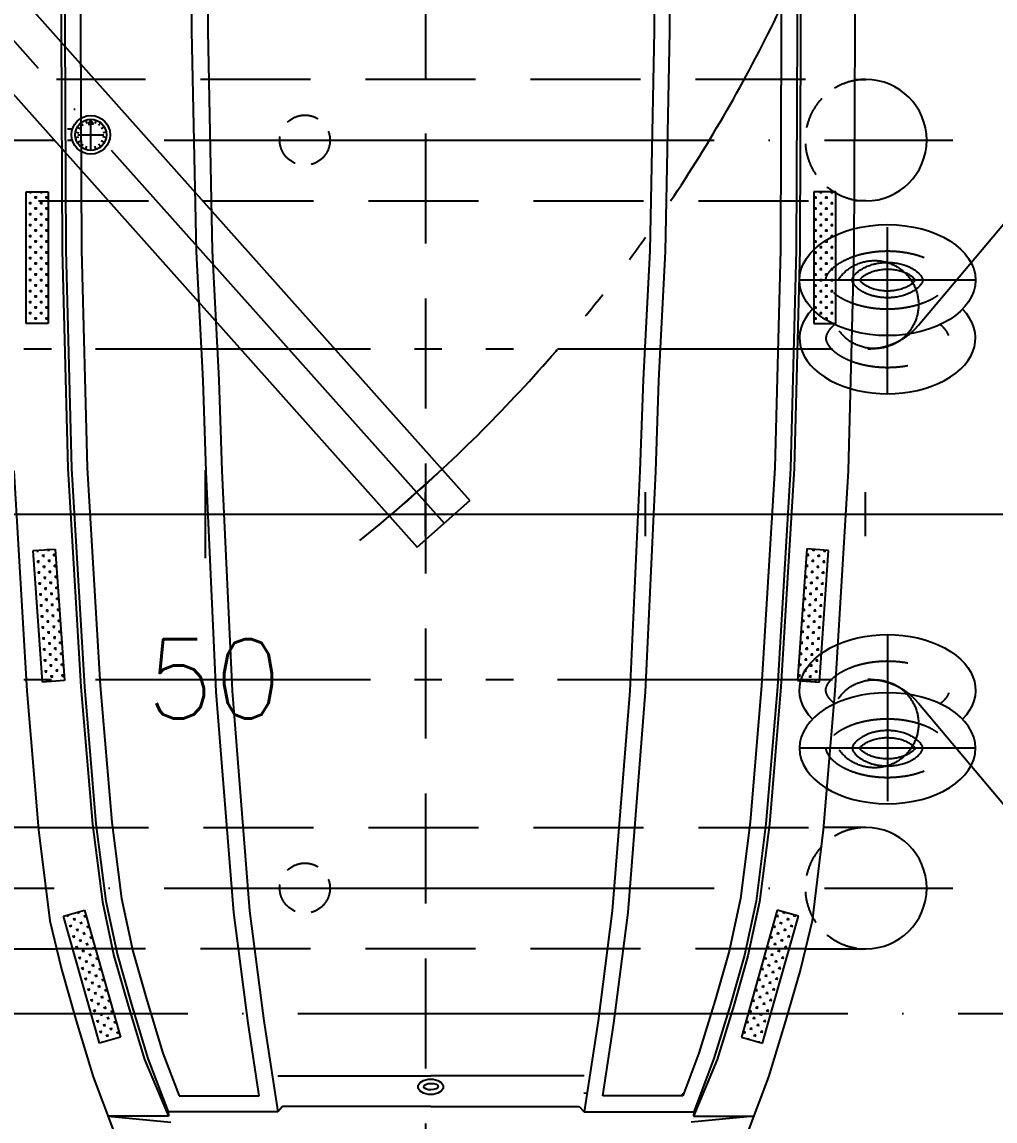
# Model space of a CAD drawing. Extents: x 1551 to 113148, y -1700 to 77018.
# Drawn here: x 37918 to 40129, y 42761 to 45259 of the extents above; entities that cross this region are included whole.
import ezdxf

# ---------------------------------------------------------------- set-up
doc = ezdxf.new("R2010")
doc.units = 0
doc.header["$LTSCALE"] = 500
doc.header["$MEASUREMENT"] = 0
for name, pattern in [('CENTER', [3, 2.5, -0.25, 0, -0.25]), ('DASHED', [0.75, 0.5, -0.25]), ('PHANTOM', [2.1, 1.25, -0.2, 0.125, -0.2, 0.125, -0.2])]:
    doc.linetypes.add(name, pattern=pattern)
doc.layers.get('0').update_dxf_attribs({"linetype": 'CONTINUOUS'})
for name, color, linetype in [('S0CE1', 7, 'CENTER'), ('S0CO1', 7, 'CONTINUOUS'), ('S0DA1', 7, 'DASHED'), ('S0PH1', 7, 'PHANTOM'), ('S0TX2', 7, 'CONTINUOUS')]:
    doc.layers.add(name, color=color, linetype=linetype)
doc.styles.add('18', font='romans', dxfattribs={"height": 180})

# ---------------------------------------------------------------- blocks, each defined once
blk = doc.blocks.new('A$C64097268')
for p, q in [((30000, -100), (30000, 100)), ((30500, -50), (30500, 50)), ((31000, -50), (31000, 50)), ((31500, -50), (31500, 50)), ((-2758.9, 0), (35128.7, 0))]:
    blk.add_line(p, q)
at = {"layer": 'S0TX2', "style": '18'}
blk.add_text('50', height=180, dxfattribs=at).set_placement((29865.6, -464.2))
blk = doc.blocks.new('SK')
at = {"linetype": 'CENTER'}
for p, q in [((0, -200), (0, 200)), ((-258.3, 0), (120.5, 0))]:
    blk.add_line(p, q, dxfattribs=at)
blk.add_ellipse((-132.1, 0), major_axis=(0, 200), ratio=0.630958, start_param=5.732371, end_param=9.975592)
blk.add_ellipse((0, 0), major_axis=(0, 200), ratio=0.630958)
at = {"linetype": 'DASHED'}
for points, knots in [([(-101, 119.8), (-103.2, 122.6), (-105.4, 125), (-110, 129.5), (-112.3, 131.5), (-116.7, 134.7), (-118.8, 135.9), (-122.2, 137.7), (-123.6, 138.3), (-126.3, 139.2), (-127.5, 139.5), (-129.7, 139.9), (-130.8, 140), (-131.9, 140), (-132, 140), (-132.1, 140), (-133, 140), (-133.9, 139.9), (-135.9, 139.7), (-136.9, 139.5), (-139.1, 138.8), (-140.2, 138.4), (-142.7, 137.3), (-144.1, 136.7), (-147, 135), (-148.5, 133.9), (-151.8, 131.5), (-153.4, 130.1), (-156.9, 126.9), (-158.7, 125), (-163.1, 120), (-165.8, 116.6), (-171.1, 108.8), (-173.6, 104.5), (-178.6, 95.1), (-180.9, 89.9), (-185.3, 79), (-187.3, 73.2), (-190.8, 61.1), (-192.3, 54.8), (-194.9, 41.7), (-196, 35), (-197.5, 21.3), (-198, 14.4), (-198.4, 0.5), (-198.3, -6.5), (-197.6, -20.4), (-196.9, -27.3), (-195.1, -40.8), (-193.9, -47.5), (-191, -60.3), (-189.3, -66.5), (-185.5, -78.3), (-183.4, -83.9), (-178.9, -94.4), (-176.5, -99.3), (-171.4, -108.3), (-168.8, -112.3), (-163.5, -119.6), (-160.8, -122.7), (-155.6, -128.2), (-153.1, -130.4), (-148.8, -133.8), (-146.9, -135), (-143.4, -137), (-141.8, -137.8), (-138.9, -138.9), (-137.6, -139.3), (-135.1, -139.8), (-134, -139.9), (-131.7, -140), (-130.6, -140), (-128.3, -139.7), (-127.1, -139.4), (-124.4, -138.6), (-122.9, -138), (-119.7, -136.4), (-117.9, -135.4), (-114.1, -132.9), (-112.1, -131.3), (-108, -127.6), (-105.8, -125.4), (-102.8, -122), (-101.9, -120.9), (-101, -119.8)], [5.61912, 5.61912, 5.61912, 5.61912, 5.726769, 5.726769, 5.848503, 5.848503, 5.970238, 5.970238, 6.071752, 6.071752, 6.173266, 6.173266, 6.27478, 6.27478, 6.283185, 6.283185, 6.283185, 6.37187, 6.37187, 6.460555, 6.460555, 6.54924, 6.54924, 6.637925, 6.637925, 6.72661, 6.72661, 6.815295, 6.815295, 6.90398, 6.90398, 7.033144, 7.033144, 7.162307, 7.162307, 7.29147, 7.29147, 7.420634, 7.420634, 7.549797, 7.549797, 7.678961, 7.678961, 7.808124, 7.808124, 7.937288, 7.937288, 8.066451, 8.066451, 8.195614, 8.195614, 8.324778, 8.324778, 8.453941, 8.453941, 8.583105, 8.583105, 8.712268, 8.712268, 8.841432, 8.841432, 8.970595, 8.970595, 9.078159, 9.078159, 9.185722, 9.185722, 9.293286, 9.293286, 9.400849, 9.400849, 9.508413, 9.508413, 9.615977, 9.615977, 9.72354, 9.72354, 9.831104, 9.831104, 9.938667, 9.938667, 10.046231, 10.046231, 10.088843, 10.088843, 10.088843, 10.088843]), ([(0, 140), (-0.9, 140), (-1.8, 139.9), (-3.8, 139.7), (-4.8, 139.5), (-7, 138.8), (-8.1, 138.4), (-10.7, 137.3), (-12, 136.7), (-14.9, 135), (-16.4, 133.9), (-19.7, 131.5), (-21.4, 130.1), (-24.8, 126.9), (-26.6, 125), (-31, 120), (-33.7, 116.6), (-39, 108.8), (-41.5, 104.5), (-46.5, 95.1), (-48.8, 89.9), (-53.2, 79), (-55.2, 73.2), (-58.7, 61.1), (-60.2, 54.8), (-62.8, 41.7), (-63.9, 35), (-65.4, 21.3), (-65.9, 14.4), (-66.3, 0.5), (-66.2, -6.5), (-65.5, -20.4), (-64.8, -27.3), (-63, -40.8), (-61.8, -47.5), (-58.9, -60.3), (-57.2, -66.5), (-53.4, -78.3), (-51.3, -83.9), (-46.8, -94.4), (-44.4, -99.3), (-39.3, -108.3), (-36.7, -112.3), (-31.4, -119.6), (-28.7, -122.7), (-23.5, -128.2), (-21, -130.4), (-16.7, -133.8), (-14.8, -135), (-11.3, -137), (-9.7, -137.8), (-6.8, -138.9), (-5.5, -139.3), (-3, -139.8), (-1.9, -139.9), (0.4, -140), (1.5, -140), (3.8, -139.7), (5, -139.4), (7.7, -138.6), (9.2, -138), (12.4, -136.4), (14.2, -135.4), (17.9, -132.9), (19.9, -131.3), (24.1, -127.6), (26.3, -125.4), (30.6, -120.5), (32.9, -117.7), (37.3, -111.4), (39.4, -108), (43.7, -100.6), (45.7, -96.6), (50.4, -86.4), (52.9, -79.8), (57.4, -66), (59.4, -58.7), (62.6, -43.4), (63.8, -35.6), (65.6, -19.5), (66.1, -11.3), (66.3, 5.1), (66, 13.4), (64.6, 29.6), (63.5, 37.6), (60.7, 53.1), (58.9, 60.5), (54.7, 74.8), (52.3, 81.5), (47, 94), (44.1, 99.8), (38.2, 110.2), (35, 114.8), (29.4, 121.9), (26.9, 124.7), (22.1, 129.5), (19.8, 131.5), (15.4, 134.7), (13.3, 135.9), (9.9, 137.7), (8.5, 138.3), (5.8, 139.2), (4.6, 139.5), (2.4, 139.9), (1.3, 140), (0.2, 140), (0.1, 140), (0, 140)], [0, 0, 0, 0, 0.088685, 0.088685, 0.17737, 0.17737, 0.266055, 0.266055, 0.35474, 0.35474, 0.443425, 0.443425, 0.53211, 0.53211, 0.620795, 0.620795, 0.749958, 0.749958, 0.879122, 0.879122, 1.008285, 1.008285, 1.137449, 1.137449, 1.266612, 1.266612, 1.395775, 1.395775, 1.524939, 1.524939, 1.654102, 1.654102, 1.783266, 1.783266, 1.912429, 1.912429, 2.041593, 2.041593, 2.170756, 2.170756, 2.299919, 2.299919, 2.429083, 2.429083, 2.558246, 2.558246, 2.68741, 2.68741, 2.794973, 2.794973, 2.902537, 2.902537, 3.010101, 3.010101, 3.117664, 3.117664, 3.225228, 3.225228, 3.332791, 3.332791, 3.440355, 3.440355, 3.547919, 3.547919, 3.655482, 3.655482, 3.763046, 3.763046, 3.870609, 3.870609, 3.978173, 3.978173, 4.085737, 4.085737, 4.237666, 4.237666, 4.389596, 4.389596, 4.541526, 4.541526, 4.693456, 4.693456, 4.845386, 4.845386, 4.997315, 4.997315, 5.149245, 5.149245, 5.301175, 5.301175, 5.453105, 5.453105, 5.605035, 5.605035, 5.726769, 5.726769, 5.848503, 5.848503, 5.970238, 5.970238, 6.071752, 6.071752, 6.173266, 6.173266, 6.27478, 6.27478, 6.283185, 6.283185, 6.283185, 6.283185])]:
    blk.add_open_spline(points, degree=3, knots=knots, dxfattribs=at)
for points, knots in [([(0, -80), (0.3, -80), (0.6, -80), (1, -79.9), (1.2, -79.9), (1.5, -79.9), (1.7, -79.8), (2, -79.8), (2.2, -79.7), (2.7, -79.6), (3.1, -79.5), (3.8, -79.2), (4, -79.2), (4.4, -79), (4.6, -78.9), (5.3, -78.6), (5.7, -78.4), (7.1, -77.7), (8.1, -77.1), (10, -75.8), (10.9, -75.1), (12.4, -73.9), (12.9, -73.4), (14.1, -72.4), (14.7, -71.8), (16, -70.5), (16.7, -69.8), (18.2, -68.1), (18.9, -67.2), (20.8, -64.9), (21.9, -63.4), (23.7, -60.8), (24.4, -59.7), (25.8, -57.3), (26.5, -56.1), (27.8, -53.7), (28.4, -52.5), (30.2, -48.9), (31.3, -46.4), (32.9, -42.3), (33.4, -40.7), (34.4, -37.7), (34.9, -36.1), (36, -32.3), (36.6, -30.1), (37.5, -25.9), (37.9, -24), (38.6, -20), (38.9, -18), (39.4, -14.3), (39.6, -12.5), (39.9, -8.9), (40, -7.1), (40.2, -2.8), (40.2, -0.4), (40.1, 4), (40, 6), (39.8, 9.9), (39.6, 11.9), (39.2, 15.8), (38.9, 17.9), (38.3, 21.8), (38, 23.8), (37.1, 28.1), (36.5, 30.3), (35.4, 34.4), (34.9, 36.3), (33.7, 39.9), (33.1, 41.6), (31.7, 45.2), (31, 46.9), (29.4, 50.6), (28.5, 52.4), (26.4, 56.2), (25.3, 58.1), (23.1, 61.7), (21.9, 63.3), (20.2, 65.7), (19.5, 66.5), (18.2, 68.1), (17.6, 68.8), (16.1, 70.5), (15.2, 71.3), (13.6, 72.9), (12.8, 73.6), (11.3, 74.8), (10.6, 75.3), (8.6, 76.8), (7.4, 77.5), (5.9, 78.3), (5.5, 78.5), (4.3, 79), (3.7, 79.3), (2.9, 79.6), (2.6, 79.6), (2.2, 79.7), (2, 79.8), (1.4, 79.9), (1.1, 79.9), (0.6, 80), (0.5, 80), (0.2, 80), (0.1, 80), (-0.3, 80), (-0.5, 80), (-1.1, 79.9), (-1.4, 79.9), (-2, 79.8), (-2.3, 79.7), (-3, 79.5), (-3.3, 79.4), (-4, 79.2), (-4.4, 79), (-5.9, 78.4), (-7.3, 77.6), (-9.7, 76), (-10.4, 75.5), (-11.9, 74.3), (-12.7, 73.6), (-14.4, 72.1), (-15.3, 71.3), (-17.1, 69.4), (-18, 68.4), (-20, 66), (-21.1, 64.5), (-23.3, 61.4), (-24.4, 59.7), (-26.2, 56.6), (-27, 55.2), (-28.5, 52.3), (-29.3, 50.8), (-30.6, 47.9), (-31.2, 46.5), (-32.9, 42.3), (-34, 39.2), (-35.6, 33.9), (-36.2, 31.7), (-37.3, 27), (-37.8, 24.7), (-38.8, 19.2), (-39.2, 16), (-39.8, 9.7), (-40, 6.4), (-40.2, 0), (-40.2, -3.3), (-39.9, -8.4), (-39.8, -10.3), (-39.2, -15.9), (-38.7, -19.7), (-37.6, -25.6), (-37.1, -27.8), (-36, -32.3), (-35.4, -34.5), (-33.9, -39.3), (-33, -41.9), (-31, -46.9), (-30, -49.3), (-28.1, -53), (-27.4, -54.5), (-25.9, -57.2), (-25.1, -58.5), (-23.4, -61.2), (-22.5, -62.6), (-20.6, -65.2), (-19.6, -66.4), (-17.5, -68.9), (-16.3, -70.2), (-14.1, -72.4), (-13, -73.4), (-10.7, -75.3), (-9.6, -76.1), (-7.3, -77.6), (-6.3, -78.2), (-4.8, -78.8), (-4.3, -79.1), (-3.6, -79.3), (-3.4, -79.4), (-3, -79.5), (-2.8, -79.6), (-2.3, -79.7), (-2, -79.8), (-1.5, -79.9), (-1.3, -79.9), (-1, -79.9), (-0.9, -80), (-0.5, -80), (-0.3, -80), (0, -80)], [0, 0, 0, 0, 0.079723, 0.079723, 0.127414, 0.127414, 0.163895, 0.163895, 0.200375, 0.200375, 0.273336, 0.273336, 0.304231, 0.304231, 0.335125, 0.335125, 0.396914, 0.396914, 0.501064, 0.501064, 0.581437, 0.581437, 0.62857, 0.62857, 0.675702, 0.675702, 0.731967, 0.731967, 0.788231, 0.788231, 0.868786, 0.868786, 0.922811, 0.922811, 0.976837, 0.976837, 1.026568, 1.026568, 1.120436, 1.120436, 1.172997, 1.172997, 1.225558, 1.225558, 1.296391, 1.296391, 1.355761, 1.355761, 1.415131, 1.415131, 1.467668, 1.467668, 1.520204, 1.520204, 1.590511, 1.590511, 1.647498, 1.647498, 1.704484, 1.704484, 1.764145, 1.764145, 1.823805, 1.823805, 1.895219, 1.895219, 1.955696, 1.955696, 2.016172, 2.016172, 2.081607, 2.081607, 2.155814, 2.155814, 2.240842, 2.240842, 2.32587, 2.32587, 2.3746, 2.3746, 2.423331, 2.423331, 2.488618, 2.488618, 2.553905, 2.553905, 2.616702, 2.616702, 2.742295, 2.742295, 2.793186, 2.793186, 2.895739, 2.895739, 2.939393, 2.939393, 2.983047, 2.983047, 3.070354, 3.070354, 3.106985, 3.106985, 3.143616, 3.143616, 3.216878, 3.216878, 3.29014, 3.29014, 3.363402, 3.363402, 3.418332, 3.418332, 3.473263, 3.473263, 3.635991, 3.635991, 3.703644, 3.703644, 3.771296, 3.771296, 3.840338, 3.840338, 3.90938, 3.90938, 3.991141, 3.991141, 4.072903, 4.072903, 4.133461, 4.133461, 4.194019, 4.194019, 4.245529, 4.245529, 4.34925, 4.34925, 4.421831, 4.421831, 4.494411, 4.494411, 4.588055, 4.588055, 4.681699, 4.681699, 4.775195, 4.775195, 4.830216, 4.830216, 4.940257, 4.940257, 5.010474, 5.010474, 5.08069, 5.08069, 5.171092, 5.171092, 5.261495, 5.261495, 5.320133, 5.320133, 5.378772, 5.378772, 5.449641, 5.449641, 5.520511, 5.520511, 5.609649, 5.609649, 5.698786, 5.698786, 5.805135, 5.805135, 5.923326, 5.923326, 5.996746, 5.996746, 6.031141, 6.031141, 6.065537, 6.065537, 6.134328, 6.134328, 6.172577, 6.172577, 6.210826, 6.210826, 6.283185, 6.283185, 6.283185, 6.283185]), ([(0, 63.3), (-0.3, 63.1), (-0.6, 62.8), (-1.4, 62.2), (-1.8, 61.9), (-3.2, 60.7), (-4.1, 59.8), (-5.9, 57.9), (-6.5, 57.1), (-7.9, 55.4), (-8.6, 54.4), (-10.1, 52.3), (-10.8, 51.2), (-12.3, 48.7), (-13.1, 47.2), (-14.7, 44.2), (-15.4, 42.6), (-16.7, 39.7), (-17.1, 38.6), (-18.1, 36.1), (-18.5, 34.9), (-19.6, 31.7), (-20.2, 29.7), (-21.2, 25.6), (-21.7, 23.5), (-22.5, 19.2), (-22.9, 17), (-23.5, 12.5), (-23.7, 10.3), (-24, 6.4), (-24.1, 4.9), (-24.2, 1.9), (-24.2, 0.4), (-24.1, -2.7), (-24.1, -4.2), (-23.9, -7.2), (-23.8, -8.6), (-23.6, -11.4), (-23.5, -12.6), (-23.2, -15.1), (-23, -16.3), (-22.5, -19.5), (-22.1, -21.4), (-21.3, -25.2), (-20.8, -27.1), (-19.9, -30.7), (-19.3, -32.5), (-18.2, -35.9), (-17.6, -37.5), (-16.3, -40.7), (-15.6, -42.2), (-14.3, -44.9), (-13.7, -46.1), (-12.5, -48.4), (-11.8, -49.6), (-10.5, -51.6), (-9.9, -52.6), (-8.6, -54.4), (-8, -55.3), (-6.8, -56.9), (-6.1, -57.6), (-5.1, -58.8), (-4.6, -59.3), (-3.2, -60.7), (-2.4, -61.4), (-1, -62.5), (-0.5, -63), (0, -63.3)], [3.63241, 3.63241, 3.63241, 3.63241, 3.691171, 3.691171, 3.749932, 3.749932, 3.862911, 3.862911, 3.931393, 3.931393, 3.999875, 3.999875, 4.068357, 4.068357, 4.144044, 4.144044, 4.219732, 4.219732, 4.270476, 4.270476, 4.321221, 4.321221, 4.397071, 4.397071, 4.472921, 4.472921, 4.548771, 4.548771, 4.624621, 4.624621, 4.675404, 4.675404, 4.724979, 4.724979, 4.774555, 4.774555, 4.824101, 4.824101, 4.865897, 4.865897, 4.907693, 4.907693, 4.975466, 4.975466, 5.043239, 5.043239, 5.111012, 5.111012, 5.178785, 5.178785, 5.246558, 5.246558, 5.307139, 5.307139, 5.367721, 5.367721, 5.428302, 5.428302, 5.488884, 5.488884, 5.549465, 5.549465, 5.600289, 5.600289, 5.701937, 5.701937, 5.792332, 5.792332, 5.792332, 5.792332]), ([(0, -63.3), (0.5, -62.9), (1.1, -62.5), (2.3, -61.5), (2.7, -61.1), (3.7, -60.2), (4.2, -59.7), (5.2, -58.6), (5.8, -58), (6.9, -56.7), (7.5, -55.9), (8.7, -54.4), (9.3, -53.5), (10.5, -51.7), (11.1, -50.8), (12.3, -48.7), (12.9, -47.7), (13.9, -45.7), (14.4, -44.8), (15.3, -43), (15.7, -42), (17, -39.1), (17.8, -37), (18.9, -33.8), (19.2, -32.7), (19.9, -30.5), (20.2, -29.4), (21, -26.6), (21.4, -25), (22.1, -21.6), (22.4, -19.9), (23, -16.4), (23.2, -14.6), (23.7, -10.8), (23.8, -8.8), (24.1, -4.6), (24.2, -2.6), (24.2, 1.6), (24.1, 3.7), (23.9, 7.8), (23.8, 9.9), (23.3, 13.7), (23.1, 15.5), (22.3, 20.5), (21.7, 23.8), (20.4, 28.7), (19.9, 30.4), (18.9, 33.8), (18.3, 35.5), (17.1, 38.7), (16.5, 40.2), (15.2, 43.2), (14.5, 44.6), (13.1, 47.2), (12.4, 48.5), (11, 50.8), (10.3, 52), (9.1, 53.8), (8.5, 54.6), (7.4, 56), (6.9, 56.7), (5.9, 57.9), (5.4, 58.5), (4.3, 59.6), (3.8, 60.1), (2.9, 61), (2.4, 61.4), (1.4, 62.2), (1, 62.6), (0.3, 63), (0.2, 63.2), (0, 63.3)], [0.490891, 0.490891, 0.490891, 0.490891, 0.588628, 0.588628, 0.645774, 0.645774, 0.70292, 0.70292, 0.760067, 0.760067, 0.817213, 0.817213, 0.874359, 0.874359, 0.931505, 0.931505, 0.988651, 0.988651, 1.032324, 1.032324, 1.075997, 1.075997, 1.163343, 1.163343, 1.205802, 1.205802, 1.248261, 1.248261, 1.308447, 1.308447, 1.368633, 1.368633, 1.428819, 1.428819, 1.497149, 1.497149, 1.565479, 1.565479, 1.633809, 1.633809, 1.702139, 1.702139, 1.762585, 1.762585, 1.876396, 1.876396, 1.942826, 1.942826, 2.009256, 2.009256, 2.075686, 2.075686, 2.142116, 2.142116, 2.208546, 2.208546, 2.274977, 2.274977, 2.327388, 2.327388, 2.3798, 2.3798, 2.432212, 2.432212, 2.489473, 2.489473, 2.546734, 2.546734, 2.619393, 2.619393, 2.650722, 2.650722, 2.650722, 2.650722])]:
    blk.add_open_spline(points, degree=3, knots=knots)
blk = doc.blocks.new('MOB-BÅT')
for p, q in [((-1828.3, 968.5), (-1328.3, 963)), ((-1328.3, 963), (-828.3, 961)), ((-828.3, 961), (-328.3, 948)), ((-328.3, 948), (171.7, 918)), ((-962.9, 920), (-962.9, 870)), ((-662.9, 920), (-962.9, 920)), ((-962.9, 910.9), (-958.8, 910.9)), ((-961.9, 907.7), (-961.9, 914)), ((-949.4, 895.2), (-949.4, 901.5)), ((-940, 910.9), (-933.8, 910.9)), ((-936.9, 907.7), (-936.9, 914)), ((-924.4, 895.2), (-924.4, 901.5)), ((-915, 910.9), (-908.8, 910.9)), ((-911.9, 907.7), (-911.9, 914)), ((-899.4, 895.2), (-899.4, 901.5)), ((-890, 910.9), (-883.8, 910.9)), ((-886.9, 907.7), (-886.9, 914)), ((-874.4, 895.2), (-874.4, 901.5)), ((-865, 910.9), (-858.8, 910.9)), ((-861.9, 907.7), (-861.9, 914)), ((-849.4, 895.2), (-849.4, 901.5)), ((-840, 910.9), (-833.8, 910.9)), ((-836.9, 907.7), (-836.9, 914)), ((-824.4, 895.2), (-824.4, 901.5)), ((-815, 910.9), (-808.8, 910.9)), ((-811.9, 907.7), (-811.9, 914)), ((-799.4, 895.2), (-799.4, 901.5)), ((-790, 910.9), (-783.8, 910.9)), ((-786.9, 907.7), (-786.9, 914)), ((-774.4, 895.2), (-774.4, 901.5)), ((-765, 910.9), (-758.8, 910.9)), ((-761.9, 907.7), (-761.9, 914)), ((-749.4, 895.2), (-749.4, 901.5)), ((-740, 910.9), (-733.8, 910.9)), ((-736.9, 907.7), (-736.9, 914)), ((-724.4, 895.2), (-724.4, 901.5)), ((-715, 910.9), (-708.8, 910.9)), ((-711.9, 907.7), (-711.9, 914)), ((-699.4, 895.2), (-699.4, 901.5)), ((-690, 910.9), (-683.8, 910.9)), ((-686.9, 907.7), (-686.9, 914)), ((-674.4, 895.2), (-674.4, 901.5)), ((-665, 910.9), (-662.9, 910.9)), ((-662.9, 870), (-662.9, 920)), ((-147.3, 903.6), (-150.8, 853.8)), ((152, 882.7), (-147.3, 903.6)), ((171.7, 918), (487.5, 891.5)), ((-962.9, 885.9), (-958.8, 885.9)), ((-961.9, 882.7), (-961.9, 889)), ((-952.5, 898.4), (-946.3, 898.4)), ((-949.4, 870.2), (-949.4, 876.5)), ((-940, 885.9), (-933.8, 885.9)), ((-936.9, 882.7), (-936.9, 889)), ((-927.5, 898.4), (-921.3, 898.4)), ((-924.4, 870.2), (-924.4, 876.5)), ((-915, 885.9), (-908.8, 885.9)), ((-911.9, 882.7), (-911.9, 889)), ((-902.5, 898.4), (-896.3, 898.4)), ((-899.4, 870.2), (-899.4, 876.5)), ((-890, 885.9), (-883.8, 885.9)), ((-886.9, 882.7), (-886.9, 889)), ((-877.5, 898.4), (-871.3, 898.4)), ((-874.4, 870.2), (-874.4, 876.5)), ((-865, 885.9), (-858.8, 885.9)), ((-861.9, 882.7), (-861.9, 889)), ((-852.5, 898.4), (-846.3, 898.4)), ((-849.4, 870.2), (-849.4, 876.5)), ((-840, 885.9), (-833.8, 885.9)), ((-836.9, 882.7), (-836.9, 889)), ((-827.5, 898.4), (-821.3, 898.4)), ((-824.4, 870.2), (-824.4, 876.5)), ((-815, 885.9), (-808.8, 885.9)), ((-811.9, 882.7), (-811.9, 889)), ((-802.5, 898.4), (-796.3, 898.4)), ((-799.4, 870.2), (-799.4, 876.5)), ((-790, 885.9), (-783.8, 885.9)), ((-786.9, 882.7), (-786.9, 889)), ((-777.5, 898.4), (-771.3, 898.4)), ((-774.4, 870.2), (-774.4, 876.5)), ((-765, 885.9), (-758.8, 885.9)), ((-761.9, 882.7), (-761.9, 889)), ((-752.5, 898.4), (-746.3, 898.4)), ((-749.4, 870.2), (-749.4, 876.5)), ((-740, 885.9), (-733.8, 885.9)), ((-736.9, 882.7), (-736.9, 889)), ((-727.5, 898.4), (-721.3, 898.4)), ((-724.4, 870.2), (-724.4, 876.5)), ((-715, 885.9), (-708.8, 885.9)), ((-711.9, 882.7), (-711.9, 889)), ((-702.5, 898.4), (-696.3, 898.4)), ((-699.4, 870.2), (-699.4, 876.5)), ((-690, 885.9), (-683.8, 885.9)), ((-686.9, 882.7), (-686.9, 889)), ((-677.5, 898.4), (-671.3, 898.4)), ((-674.4, 870.2), (-674.4, 876.5)), ((-665, 885.9), (-662.9, 885.9)), ((-147.9, 894.5), (-143.8, 894.2)), ((-147.2, 891.3), (-146.7, 897.5)), ((-138.5, 881.3), (-132.2, 880.8)), ((-135.6, 877.9), (-135.1, 884.2)), ((-125.1, 892.9), (-118.9, 892.4)), ((-122.2, 889.5), (-121.8, 895.8)), ((-113.5, 879.5), (-107.3, 879.1)), ((-110.6, 876.2), (-110.2, 882.4)), ((-100.2, 891.1), (-94, 890.7)), ((-97.3, 887.8), (-96.9, 894)), ((-88.6, 877.8), (-82.4, 877.4)), ((-85.7, 874.5), (-85.3, 880.7)), ((-75.3, 889.4), (-69, 889)), ((-72.4, 886.1), (-71.9, 892.3)), ((-63.7, 876.1), (-57.4, 875.6)), ((-60.8, 872.7), (-60.3, 878.9)), ((-50.3, 887.6), (-44.1, 887.2)), ((-47.4, 884.3), (-47, 890.5)), ((-38.7, 874.3), (-32.5, 873.9)), ((-35.8, 871), (-35.4, 877.2)), ((-25.4, 885.9), (-19.1, 885.5)), ((-22.5, 882.6), (-22, 888.8)), ((-10.9, 869.2), (-10.5, 875.5)), ((-0.4, 884.2), (5.8, 883.7)), ((2.5, 880.8), (2.9, 887.1)), ((24.5, 882.4), (30.7, 882)), ((27.4, 879.1), (27.8, 885.3)), ((49.4, 880.7), (55.7, 880.2)), ((52.3, 877.3), (52.8, 883.6)), ((74.4, 878.9), (80.6, 878.5)), ((77.3, 875.6), (77.7, 881.8)), ((99.3, 877.2), (105.5, 876.7)), ((102.2, 873.8), (102.6, 880.1)), ((124.3, 875.4), (130.5, 875)), ((127.2, 872.1), (127.6, 878.3)), ((148.5, 832.8), (152, 882.7)), ((487.5, 891.5), (694.7, 866.4)), ((-962.9, 870), (-662.9, 870)), ((-952.5, 873.4), (-946.3, 873.4)), ((-927.5, 873.4), (-921.3, 873.4)), ((-902.5, 873.4), (-896.3, 873.4)), ((-877.5, 873.4), (-871.3, 873.4)), ((-852.5, 873.4), (-846.3, 873.4)), ((-827.5, 873.4), (-821.3, 873.4)), ((-802.5, 873.4), (-796.3, 873.4)), ((-777.5, 873.4), (-771.3, 873.4)), ((-752.5, 873.4), (-746.3, 873.4)), ((-727.5, 873.4), (-721.3, 873.4)), ((-702.5, 873.4), (-696.3, 873.4)), ((-677.5, 873.4), (-671.3, 873.4)), ((-150.8, 853.8), (148.5, 832.8)), ((-149.7, 869.5), (-145.6, 869.2)), ((-148.9, 866.3), (-148.5, 872.6)), ((-140.2, 856.3), (-134, 855.9)), ((-137.3, 853), (-136.9, 859.2)), ((-126.9, 867.9), (-120.7, 867.5)), ((-124, 864.6), (-123.6, 870.8)), ((-115.3, 854.6), (-109.1, 854.2)), ((-112.4, 851.3), (-112, 857.5)), ((-101.9, 866.2), (-95.7, 865.8)), ((-99, 862.9), (-98.6, 869.1)), ((-90.3, 852.9), (-84.1, 852.4)), ((-87.4, 849.5), (-87, 855.8)), ((-77, 864.5), (-70.8, 864)), ((-74.1, 861.1), (-73.7, 867.4)), ((-65.4, 851.1), (-59.2, 850.7)), ((-62.5, 847.8), (-62.1, 854)), ((-52.1, 862.7), (-45.8, 862.3)), ((-49.2, 859.4), (-48.7, 865.6)), ((-40.5, 849.4), (-34.2, 848.9)), ((-37.6, 846), (-37.1, 852.3)), ((-27.1, 861), (-20.9, 860.5)), ((-24.2, 857.6), (-23.8, 863.9)), ((-13.8, 872.6), (-7.6, 872.1)), ((-12.6, 844.3), (-12.2, 850.5)), ((-2.2, 859.2), (4, 858.8)), ((0.7, 855.9), (1.1, 862.1)), ((11.2, 870.8), (17.4, 870.4)), ((14.1, 867.5), (14.5, 873.7)), ((22.8, 857.5), (29, 857)), ((25.7, 854.1), (26.1, 860.4)), ((36.1, 869.1), (42.3, 868.6)), ((39, 865.7), (39.4, 872)), ((47.7, 855.7), (53.9, 855.3)), ((50.6, 852.4), (51, 858.6)), ((61, 867.3), (67.3, 866.9)), ((63.9, 864), (64.4, 870.2)), ((72.6, 854), (78.9, 853.6)), ((75.5, 850.7), (76, 856.9)), ((86, 865.6), (92.2, 865.2)), ((88.9, 862.3), (89.3, 868.5)), ((97.6, 852.2), (103.8, 851.8)), ((100.5, 848.9), (100.9, 855.1)), ((110.9, 863.8), (117.1, 863.4)), ((113.8, 860.5), (114.2, 866.7)), ((122.5, 850.5), (128.7, 850.1)), ((125.4, 847.2), (125.8, 853.4)), ((135.9, 862.1), (142.1, 861.7)), ((138.7, 858.8), (139.2, 865)), ((149.2, 873.7), (151.4, 873.5)), ((694.7, 866.4), (804.1, 839.8)), ((-1886.2, 846.2), (-1329.2, 840)), ((-1753.3, 836.7), (-1329.3, 832)), ((-1329.3, 832), (-830.2, 830)), ((-1329.2, 840), (-830.1, 838)), ((-830.2, 830), (-333.9, 817.1)), ((-830.1, 838), (-333.6, 825.1)), ((-333.6, 825.1), (162.9, 795.3)), ((-15.5, 847.6), (-9.3, 847.2)), ((9.4, 845.9), (15.6, 845.4)), ((12.3, 842.5), (12.7, 848.8)), ((34.3, 844.1), (40.6, 843.7)), ((37.2, 840.8), (37.7, 847)), ((59.3, 842.4), (65.5, 842)), ((62.2, 839.1), (62.6, 845.3)), ((84.2, 840.6), (90.5, 840.2)), ((87.1, 837.3), (87.6, 843.5)), ((109.2, 838.9), (115.4, 838.5)), ((112.1, 835.6), (112.5, 841.8)), ((134.1, 837.2), (140.3, 836.7)), ((137, 833.8), (137.4, 840.1)), ((147.4, 848.8), (149.6, 848.6)), ((683.6, 835.2), (670, 787.1)), ((681.1, 826.4), (685.1, 825.3)), ((681.2, 823.1), (682.9, 829.1)), ((972.3, 753.5), (683.6, 835.2)), ((804.1, 839.8), (921.7, 806)), ((-1733.7, 800.5), (-1329.5, 796)), ((-333.9, 817.1), (162.3, 787.3)), ((674.3, 802.3), (678.3, 801.2)), ((674.4, 799), (676.1, 805.1)), ((687.7, 811.5), (693.7, 809.8)), ((689.8, 807.7), (691.5, 813.7)), ((703.1, 820.2), (709.1, 818.4)), ((705.3, 816.3), (707, 822.3)), ((711.7, 804.7), (717.7, 803)), ((713.9, 800.9), (715.6, 806.9)), ((727.2, 813.3), (733.2, 811.6)), ((729.3, 809.5), (731, 815.5)), ((737.9, 794.1), (739.6, 800.1)), ((751.2, 806.5), (757.2, 804.8)), ((753.4, 802.7), (755.1, 808.7)), ((775.3, 799.7), (781.3, 798)), ((777.4, 795.9), (779.1, 801.9)), ((921.7, 806), (1049.3, 767.2)), ((-1329.5, 796), (-830.8, 794)), ((-830.8, 794), (-335.4, 781.1)), ((-335.4, 781.1), (159.8, 751.4)), ((162.3, 787.3), (473.7, 761.2)), ((162.9, 795.3), (474.5, 769.2)), ((670, 787.1), (958.7, 705.4)), ((680.9, 787.5), (686.9, 785.8)), ((683, 783.6), (684.7, 789.6)), ((696.3, 796.1), (702.3, 794.4)), ((698.5, 792.2), (700.2, 798.3)), ((704.9, 780.7), (710.9, 779)), ((707.1, 776.8), (708.8, 782.8)), ((720.4, 789.3), (726.4, 787.6)), ((722.5, 785.4), (724.2, 791.4)), ((731.1, 770), (732.8, 776)), ((735.8, 797.9), (741.8, 796.2)), ((744.4, 782.5), (750.4, 780.8)), ((746.6, 778.6), (748.3, 784.6)), ((759.8, 791.1), (765.9, 789.4)), ((762, 787.2), (763.7, 793.3)), ((768.5, 775.7), (774.5, 774)), ((770.6, 771.8), (772.3, 777.8)), ((783.9, 784.3), (789.9, 782.6)), ((786.1, 780.4), (787.8, 786.5)), ((799.3, 792.9), (805.3, 791.2)), ((801.5, 789.1), (803.2, 795.1)), ((808, 777.5), (814, 775.8)), ((810.1, 773.6), (811.8, 779.7)), ((823.4, 786.1), (829.4, 784.4)), ((825.5, 782.3), (827.2, 788.3)), ((847.4, 779.3), (853.5, 777.6)), ((849.6, 775.5), (851.3, 781.5)), ((873.7, 768.6), (875.4, 774.7)), ((159.8, 751.4), (469.9, 725.4)), ((473.7, 761.2), (649.7, 738.7)), ((474.5, 769.2), (651.1, 746.6)), ((729, 773.9), (735, 772.2)), ((753, 767.1), (759.1, 765.3)), ((755.2, 763.2), (756.9, 769.2)), ((777.1, 760.2), (783.1, 758.5)), ((779.3, 756.4), (781, 762.4)), ((792.5, 768.9), (798.5, 767.2)), ((794.7, 765), (796.4, 771)), ((801.2, 753.4), (807.2, 751.7)), ((803.3, 749.6), (805, 755.6)), ((816.6, 762.1), (822.6, 760.4)), ((818.7, 758.2), (820.4, 764.2)), ((832, 770.7), (838, 769)), ((834.2, 766.8), (835.9, 772.8)), ((840.6, 755.3), (846.7, 753.6)), ((842.8, 751.4), (844.5, 757.4)), ((856.1, 763.9), (862.1, 762.2)), ((858.2, 760), (859.9, 766)), ((866.8, 744.6), (868.6, 750.6)), ((871.5, 772.5), (877.5, 770.8)), ((880.1, 757.1), (886.1, 755.4)), ((882.3, 753.2), (884, 759.2)), ((895.6, 765.7), (901.6, 764)), ((897.7, 761.8), (899.4, 767.9)), ((904.2, 750.3), (910.2, 748.6)), ((906.3, 746.4), (908, 752.4)), ((919.6, 758.9), (925.6, 757.2)), ((921.8, 755), (923.5, 761)), ((943.7, 752.1), (949.7, 750.4)), ((945.8, 748.2), (947.5, 754.2)), ((958.7, 705.4), (972.3, 753.5)), ((1049.3, 767.2), (1171.7, 721)), ((469.9, 725.4), (643.7, 703.2)), ((649.7, 738.7), (772.3, 712.6)), ((651.1, 746.6), (774.2, 720.4)), ((825.2, 746.6), (831.2, 744.9)), ((827.4, 742.8), (829.1, 748.8)), ((849.3, 739.8), (855.3, 738.1)), ((851.4, 736), (853.1, 742)), ((864.7, 748.4), (870.7, 746.7)), ((873.3, 733), (879.3, 731.3)), ((875.5, 729.2), (877.2, 735.2)), ((888.7, 741.6), (894.8, 739.9)), ((890.9, 737.8), (892.6, 743.8)), ((897.4, 726.2), (903.4, 724.5)), ((899.5, 722.4), (901.2, 728.4)), ((912.8, 734.8), (918.8, 733.1)), ((915, 731), (916.7, 737)), ((928.2, 743.5), (934.3, 741.8)), ((930.4, 739.6), (932.1, 745.6)), ((936.9, 728), (942.9, 726.3)), ((939, 724.2), (940.7, 730.2)), ((952.3, 736.7), (958.3, 735)), ((954.4, 732.8), (956.2, 738.8)), ((967.7, 745.3), (969.8, 744.7)), ((1138.2, 596.7), (1138.2, 733.6)), ((1138.2, 733.6), (1151.7, 591.1)), ((643.7, 703.2), (763.6, 677.7)), ((772.3, 712.6), (884.6, 680.4)), ((774.2, 720.4), (886.8, 688)), ((921.4, 719.4), (927.4, 717.7)), ((923.6, 715.5), (925.3, 721.6)), ((945.5, 712.6), (951.5, 710.9)), ((947.6, 708.7), (949.3, 714.8)), ((960.9, 721.2), (963, 720.6)), ((763.6, 677.7), (874.4, 645.9)), ((884.6, 680.4), (1007, 643.1)), ((886.8, 688), (1009.6, 650.7)), ((1009.6, 650.7), (1138.2, 596.7)), ((874.4, 645.9), (995.4, 609)), ((1007, 643.1), (1128.2, 597.2)), ((995.4, 609), (1092.2, 572.4)), ((1092.2, 568.1), (1085.4, 574.9)), ((1128.2, 348.3), (1128.2, 597.2)), ((1128.2, 597.2), (1138.2, 596.7)), ((1092.2, 572.4), (1092.2, 390.3)), ((-1327.9, 543), (-1849.7, 543)), ((-827, 533), (-1327.9, 543)), ((-533.8, 517.9), (-827, 533)), ((-1885.7, 507), (-1328.3, 507)), ((-1328.3, 507), (-828.3, 497)), ((-326.8, 511), (-533.8, 517.9)), ((174, 487.9), (-326.8, 511)), ((-828.3, 497), (-535.3, 481.9)), ((-535.3, 481.9), (-328.3, 475)), ((-328.3, 475), (171.7, 452)), ((675.5, 447.8), (174, 487.9)), ((171.7, 452), (671.7, 412)), ((926.7, 415.7), (675.5, 447.8)), ((671.7, 412), (921.7, 380)), ((1092.2, 390.3), (926.7, 415.7)), ((921.7, 380), (1128.2, 348.3)), ((1086.5, 355.4), (1085.9, 347.4)), ((1046.7, 347.8), (1046.7, 0)), ((1116.7, 337.1), (1128.2, 348.3)), ((1116.7, 0), (1116.7, 337.1)), ((1046.7, -347.8), (1046.7, 0)), ((1116.7, 0), (1116.7, -337.1)), ((921.7, -380), (1128.2, -348.3)), ((1116.7, -337.1), (1128.2, -348.3)), ((1128.2, -348.3), (1128.2, -597.2)), ((671.7, -412), (921.7, -380)), ((1092.2, -390.3), (926.7, -415.7)), ((1092.2, -572.4), (1092.2, -390.3)), ((171.7, -452), (671.7, -412)), ((926.7, -415.7), (675.5, -447.8)), ((675.5, -447.8), (174, -487.9)), ((-328.3, -475), (171.7, -452)), ((-1328.3, -507), (-828.3, -497)), ((-828.3, -497), (-535.3, -481.9)), ((-535.3, -481.9), (-328.3, -475)), ((174, -487.9), (-326.8, -511)), ((-1885.7, -507), (-1328.3, -507)), ((-533.8, -517.9), (-827, -533)), ((-326.8, -511), (-533.8, -517.9)), ((-1327.9, -543), (-1849.7, -543)), ((-827, -533), (-1327.9, -543)), ((995.4, -609), (1092.2, -572.4)), ((1007, -643.1), (1128.2, -597.2)), ((1009.6, -650.7), (1138.2, -596.7)), ((1128.2, -597.2), (1138.2, -596.7)), ((1138.2, -733.6), (1151.7, -591.1)), ((1138.2, -596.7), (1138.2, -733.6)), ((874.4, -645.9), (995.4, -609)), ((763.6, -677.7), (874.4, -645.9)), ((884.6, -680.4), (1007, -643.1)), ((886.8, -688), (1009.6, -650.7)), ((643.7, -703.2), (763.6, -677.7)), ((772.3, -712.6), (884.6, -680.4)), ((774.2, -720.4), (886.8, -688)), ((469.9, -725.4), (643.7, -703.2)), ((649.7, -738.7), (772.3, -712.6)), ((651.1, -746.6), (774.2, -720.4)), ((670, -787), (958.7, -705.4)), ((899.5, -722.3), (901.2, -728.3)), ((921.4, -719.4), (927.5, -717.7)), ((923.6, -715.5), (925.3, -721.5)), ((939, -724.1), (940.7, -730.1)), ((945.5, -712.6), (951.5, -710.9)), ((947.7, -708.7), (949.4, -714.7)), ((958.7, -705.4), (972.3, -753.5)), ((960.9, -721.2), (963, -720.6)), ((1049.3, -767.2), (1171.7, -721)), ((-1109.8, -742.3), (-1105.8, -749.1)), ((-1098.2, -738.1), (-1096.8, -745.8)), ((-1092.1, -802.7), (-1092.1, -743.1)), ((-1085.9, -738.1), (-1087.3, -745.8)), ((-1074.4, -742.3), (-1078.3, -749.1)), ((159.8, -751.4), (469.9, -725.4)), ((473.7, -761.2), (649.7, -738.7)), ((474.5, -769.2), (651.1, -746.6)), ((825.2, -746.6), (831.2, -744.9)), ((827.4, -742.7), (829.1, -748.7)), ((849.3, -739.8), (855.3, -738.1)), ((851.4, -735.9), (853.1, -741.9)), ((864.7, -748.4), (870.7, -746.7)), ((866.9, -744.5), (868.6, -750.6)), ((873.3, -733), (879.3, -731.3)), ((875.5, -729.1), (877.2, -735.1)), ((888.8, -741.6), (894.8, -739.9)), ((890.9, -737.7), (892.6, -743.8)), ((897.4, -726.2), (903.4, -724.5)), ((904.2, -750.2), (910.2, -748.5)), ((906.4, -746.4), (908.1, -752.4)), ((912.8, -734.8), (918.8, -733.1)), ((915, -730.9), (916.7, -736.9)), ((928.3, -743.4), (934.3, -741.7)), ((930.4, -739.6), (932.1, -745.6)), ((936.9, -728), (942.9, -726.3)), ((945.8, -748.2), (947.5, -754.2)), ((952.3, -736.6), (958.3, -734.9)), ((954.5, -732.8), (956.2, -738.8)), ((967.7, -745.2), (969.8, -744.6)), ((-1127.4, -772.9), (-1119.5, -772.9)), ((-1125.7, -772.9), (-1116, -766.8)), ((-1125.7, -772.9), (-1116, -778.9)), ((-1125.3, -760.8), (-1117.9, -763.5)), ((-1062.3, -772.9), (-1121.9, -772.9)), ((-1119.2, -750.2), (-1113.1, -755.2)), ((-1116, -766.8), (-1116, -772.9)), ((-1116, -778.9), (-1116, -772.9)), ((-1065, -750.2), (-1071, -755.2)), ((-1058.9, -760.8), (-1066.3, -763.5)), ((-1056.7, -772.9), (-1064.6, -772.9)), ((-335.4, -781.1), (159.8, -751.4)), ((162.3, -787.3), (473.7, -761.2)), ((162.9, -795.3), (474.5, -769.2)), ((972.3, -753.5), (683.7, -835.2)), ((729, -773.8), (735, -772.1)), ((731.2, -770), (732.9, -776)), ((753.1, -767), (759.1, -765.3)), ((755.2, -763.1), (756.9, -769.2)), ((768.5, -775.6), (774.5, -773.9)), ((770.6, -771.8), (772.3, -777.8)), ((777.1, -760.2), (783.1, -758.5)), ((779.3, -756.3), (781, -762.4)), ((792.5, -768.8), (798.6, -767.1)), ((794.7, -765), (796.4, -771)), ((801.2, -753.4), (807.2, -751.7)), ((803.3, -749.5), (805, -755.5)), ((810.1, -773.6), (811.8, -779.6)), ((816.6, -762), (822.6, -760.3)), ((818.8, -758.2), (820.5, -764.2)), ((832, -770.6), (838, -768.9)), ((834.2, -766.8), (835.9, -772.8)), ((840.7, -755.2), (846.7, -753.5)), ((842.8, -751.4), (844.5, -757.4)), ((856.1, -763.8), (862.1, -762.1)), ((858.2, -760), (859.9, -766)), ((871.5, -772.5), (877.5, -770.8)), ((873.7, -768.6), (875.4, -774.6)), ((880.1, -757), (886.2, -755.3)), ((882.3, -753.2), (884, -759.2)), ((895.6, -765.7), (901.6, -764)), ((897.7, -761.8), (899.4, -767.8)), ((919.6, -758.8), (925.6, -757.1)), ((921.7, -806), (1049.3, -767.2)), ((921.8, -755), (923.5, -761)), ((943.7, -752), (949.7, -750.3)), ((-1733.7, -800.5), (-1329.5, -796)), ((-1329.5, -796), (-830.8, -794)), ((-1125.3, -785), (-1117.9, -782.3)), ((-1119.2, -795.6), (-1113.1, -790.5)), ((-1109.8, -803.5), (-1105.8, -796.7)), ((-1074.4, -803.5), (-1078.3, -796.7)), ((-1065, -795.6), (-1071, -790.5)), ((-1058.9, -785), (-1066.3, -782.3)), ((-830.8, -794), (-335.4, -781.1)), ((-333.9, -817.1), (162.3, -787.3)), ((-333.6, -825.1), (162.9, -795.3)), ((683.7, -835.2), (670, -787)), ((674.4, -799), (676.1, -805)), ((680.9, -787.4), (686.9, -785.7)), ((683, -783.6), (684.7, -789.6)), ((696.3, -796.1), (702.3, -794.4)), ((698.5, -792.2), (700.2, -798.2)), ((704.9, -780.6), (711, -778.9)), ((707.1, -776.8), (708.8, -782.8)), ((720.4, -789.2), (726.4, -787.5)), ((722.5, -785.4), (724.2, -791.4)), ((735.8, -797.9), (741.8, -796.2)), ((738, -794), (739.7, -800)), ((744.4, -782.4), (750.4, -780.7)), ((746.6, -778.6), (748.3, -784.6)), ((759.9, -791.1), (765.9, -789.4)), ((762, -787.2), (763.7, -793.2)), ((775.3, -799.7), (781.3, -798)), ((777.4, -795.8), (779.1, -801.8)), ((783.9, -784.3), (789.9, -782.6)), ((786.1, -780.4), (787.8, -786.4)), ((799.3, -792.9), (805.4, -791.2)), ((801.5, -789), (803.2, -795)), ((808, -777.4), (814, -775.7)), ((823.4, -786.1), (829.4, -784.4)), ((825.6, -782.2), (827.3, -788.2)), ((847.5, -779.3), (853.5, -777.6)), ((849.6, -775.4), (851.3, -781.4)), ((-1104.7, -815), (-1104.7, -825.7)), ((-1098.2, -807.7), (-1096.8, -799.9)), ((-1085.9, -807.7), (-1087.3, -799.9)), ((-1079.5, -815), (-1079.5, -825.7)), ((-830.2, -830), (-333.9, -817.1)), ((674.4, -802.3), (678.3, -801.2)), ((681.2, -823.1), (682.9, -829.1)), ((687.7, -811.5), (693.7, -809.8)), ((689.8, -807.6), (691.5, -813.6)), ((703.1, -820.1), (709.1, -818.4)), ((705.3, -816.3), (707, -822.3)), ((711.7, -804.7), (717.8, -803)), ((713.9, -800.8), (715.6, -806.8)), ((727.2, -813.3), (733.2, -811.6)), ((729.3, -809.4), (731, -815.5)), ((751.2, -806.5), (757.2, -804.8)), ((753.4, -802.6), (755.1, -808.7)), ((804.1, -839.8), (921.7, -806)), ((-1886.2, -846.2), (-1329.2, -840)), ((-1753.3, -836.7), (-1329.3, -832)), ((-1329.3, -832), (-830.2, -830)), ((-1329.2, -840), (-830.1, -838)), ((-830.1, -838), (-333.6, -825.1)), ((-150.7, -853.7), (148.5, -832.8)), ((-62.5, -847.7), (-62.1, -854)), ((-40.5, -849.3), (-34.2, -848.9)), ((-37.6, -846), (-37.1, -852.2)), ((-15.5, -847.6), (-9.3, -847.2)), ((-12.6, -844.3), (-12.2, -850.5)), ((9.4, -845.8), (15.7, -845.4)), ((12.3, -842.5), (12.8, -848.7)), ((34.4, -844.1), (40.6, -843.7)), ((37.3, -840.8), (37.7, -847)), ((59.3, -842.4), (65.5, -841.9)), ((62.2, -839), (62.6, -845.3)), ((84.2, -840.6), (90.5, -840.2)), ((87.1, -837.3), (87.6, -843.5)), ((100.5, -848.9), (100.9, -855.1)), ((109.2, -838.9), (115.4, -838.4)), ((112.1, -835.5), (112.5, -841.8)), ((125.4, -847.1), (125.9, -853.4)), ((134.1, -837.1), (140.4, -836.7)), ((137, -833.8), (137.5, -840)), ((147.5, -848.7), (149.6, -848.6)), ((148.5, -832.8), (152, -882.7)), ((681.2, -826.3), (685.1, -825.2)), ((694.7, -866.4), (804.1, -839.8)), ((-962.9, -920), (-962.9, -870)), ((-962.9, -870), (-662.9, -870)), ((-952.5, -873.3), (-946.3, -873.3)), ((-949.4, -870.2), (-949.4, -876.5)), ((-927.5, -873.3), (-921.3, -873.3)), ((-924.4, -870.2), (-924.4, -876.5)), ((-902.5, -873.3), (-896.3, -873.3)), ((-899.4, -870.2), (-899.4, -876.5)), ((-877.5, -873.3), (-871.3, -873.3)), ((-874.4, -870.2), (-874.4, -876.5)), ((-852.5, -873.3), (-846.3, -873.3)), ((-849.4, -870.2), (-849.4, -876.5)), ((-827.5, -873.3), (-821.3, -873.3)), ((-824.4, -870.2), (-824.4, -876.5)), ((-802.5, -873.3), (-796.3, -873.3)), ((-799.4, -870.2), (-799.4, -876.5)), ((-777.5, -873.3), (-771.3, -873.3)), ((-774.4, -870.2), (-774.4, -876.5)), ((-752.5, -873.3), (-746.3, -873.3)), ((-749.4, -870.2), (-749.4, -876.5)), ((-727.5, -873.3), (-721.3, -873.3)), ((-724.4, -870.2), (-724.4, -876.5)), ((-702.5, -873.3), (-696.3, -873.3)), ((-699.4, -870.2), (-699.4, -876.5)), ((-677.5, -873.3), (-671.3, -873.3)), ((-674.4, -870.2), (-674.4, -876.5)), ((-662.9, -870), (-662.9, -920)), ((-147.3, -903.6), (-150.7, -853.7)), ((-149.6, -869.5), (-145.6, -869.2)), ((-148.9, -866.3), (-148.5, -872.6)), ((-140.2, -856.3), (-134, -855.9)), ((-137.3, -853), (-136.9, -859.2)), ((-126.9, -867.9), (-120.6, -867.5)), ((-124, -864.6), (-123.5, -870.8)), ((-115.3, -854.6), (-109, -854.1)), ((-112.4, -851.2), (-111.9, -857.5)), ((-101.9, -866.2), (-95.7, -865.7)), ((-99, -862.8), (-98.6, -869.1)), ((-90.3, -852.8), (-84.1, -852.4)), ((-87.4, -849.5), (-87, -855.7)), ((-77, -864.4), (-70.8, -864)), ((-74.1, -861.1), (-73.7, -867.3)), ((-65.4, -851.1), (-59.2, -850.6)), ((-60.8, -872.7), (-60.3, -878.9)), ((-52.1, -862.7), (-45.8, -862.2)), ((-49.2, -859.3), (-48.7, -865.6)), ((-38.7, -874.3), (-32.5, -873.8)), ((-35.8, -870.9), (-35.4, -877.2)), ((-27.1, -860.9), (-20.9, -860.5)), ((-24.2, -857.6), (-23.8, -863.8)), ((-13.8, -872.5), (-7.5, -872.1)), ((-10.9, -869.2), (-10.4, -875.4)), ((-2.2, -859.2), (4.1, -858.8)), ((0.7, -855.9), (1.2, -862.1)), ((11.2, -870.8), (17.4, -870.4)), ((14.1, -867.5), (14.5, -873.7)), ((22.8, -857.4), (29, -857)), ((25.7, -854.1), (26.1, -860.3)), ((36.1, -869), (42.3, -868.6)), ((39, -865.7), (39.4, -871.9)), ((47.7, -855.7), (53.9, -855.3)), ((50.6, -852.4), (51, -858.6)), ((61, -867.3), (67.3, -866.9)), ((63.9, -864), (64.4, -870.2)), ((72.6, -854), (78.9, -853.5)), ((75.5, -850.6), (76, -856.9)), ((86, -865.6), (92.2, -865.1)), ((88.9, -862.2), (89.3, -868.5)), ((97.6, -852.2), (103.8, -851.8)), ((102.2, -873.8), (102.7, -880.1)), ((110.9, -863.8), (117.2, -863.4)), ((113.8, -860.5), (114.3, -866.7)), ((122.5, -850.5), (128.8, -850)), ((127.2, -872.1), (127.6, -878.3)), ((135.9, -862.1), (142.1, -861.6)), ((138.8, -858.7), (139.2, -865)), ((149.2, -873.7), (151.4, -873.5)), ((487.5, -891.5), (694.7, -866.4)), ((-962.9, -885.8), (-958.8, -885.8)), ((-961.9, -882.7), (-961.9, -889)), ((-952.5, -898.3), (-946.3, -898.3)), ((-949.4, -895.2), (-949.4, -901.5)), ((-940, -885.8), (-933.8, -885.8)), ((-936.9, -882.7), (-936.9, -889)), ((-927.5, -898.3), (-921.3, -898.3)), ((-924.4, -895.2), (-924.4, -901.5)), ((-915, -885.8), (-908.8, -885.8)), ((-911.9, -882.7), (-911.9, -889)), ((-902.5, -898.3), (-896.3, -898.3)), ((-899.4, -895.2), (-899.4, -901.5)), ((-890, -885.8), (-883.8, -885.8)), ((-886.9, -882.7), (-886.9, -889)), ((-877.5, -898.3), (-871.3, -898.3)), ((-874.4, -895.2), (-874.4, -901.5)), ((-865, -885.8), (-858.8, -885.8)), ((-861.9, -882.7), (-861.9, -889)), ((-852.5, -898.3), (-846.3, -898.3)), ((-849.4, -895.2), (-849.4, -901.5)), ((-840, -885.8), (-833.8, -885.8)), ((-836.9, -882.7), (-836.9, -889)), ((-827.5, -898.3), (-821.3, -898.3)), ((-824.4, -895.2), (-824.4, -901.5)), ((-815, -885.8), (-808.8, -885.8)), ((-811.9, -882.7), (-811.9, -889)), ((-802.5, -898.3), (-796.3, -898.3)), ((-799.4, -895.2), (-799.4, -901.5)), ((-790, -885.8), (-783.8, -885.8)), ((-786.9, -882.7), (-786.9, -889)), ((-777.5, -898.3), (-771.3, -898.3)), ((-774.4, -895.2), (-774.4, -901.5)), ((-765, -885.8), (-758.8, -885.8)), ((-761.9, -882.7), (-761.9, -889)), ((-752.5, -898.3), (-746.3, -898.3)), ((-749.4, -895.2), (-749.4, -901.5)), ((-740, -885.8), (-733.8, -885.8)), ((-736.9, -882.7), (-736.9, -889)), ((-727.5, -898.3), (-721.3, -898.3)), ((-724.4, -895.2), (-724.4, -901.5)), ((-715, -885.8), (-708.8, -885.8)), ((-711.9, -882.7), (-711.9, -889)), ((-702.5, -898.3), (-696.3, -898.3)), ((-699.4, -895.2), (-699.4, -901.5)), ((-690, -885.8), (-683.8, -885.8)), ((-686.9, -882.7), (-686.9, -889)), ((-677.5, -898.3), (-671.3, -898.3)), ((-674.4, -895.2), (-674.4, -901.5)), ((-665, -885.8), (-662.9, -885.8)), ((-147.9, -894.4), (-143.8, -894.2)), ((152, -882.7), (-147.3, -903.6)), ((-147.2, -891.3), (-146.7, -897.5)), ((-138.5, -881.3), (-132.2, -880.8)), ((-135.6, -877.9), (-135.1, -884.2)), ((-125.1, -892.9), (-118.9, -892.4)), ((-122.2, -889.5), (-121.8, -895.8)), ((-113.5, -879.5), (-107.3, -879.1)), ((-110.6, -876.2), (-110.2, -882.4)), ((-100.2, -891.1), (-94, -890.7)), ((-97.3, -887.8), (-96.9, -894)), ((-88.6, -877.8), (-82.4, -877.3)), ((-85.7, -874.4), (-85.3, -880.7)), ((-75.2, -889.4), (-69, -888.9)), ((-72.3, -886), (-71.9, -892.3)), ((-63.7, -876), (-57.4, -875.6)), ((-50.3, -887.6), (-44.1, -887.2)), ((-47.4, -884.3), (-47, -890.5)), ((-25.4, -885.9), (-19.1, -885.4)), ((-22.5, -882.5), (-22, -888.8)), ((-0.4, -884.1), (5.8, -883.7)), ((2.5, -880.8), (2.9, -887)), ((24.5, -882.4), (30.7, -881.9)), ((27.4, -879), (27.8, -885.3)), ((49.4, -880.6), (55.7, -880.2)), ((52.3, -877.3), (52.8, -883.5)), ((74.4, -878.9), (80.6, -878.5)), ((77.3, -875.6), (77.7, -881.8)), ((99.3, -877.2), (105.6, -876.7)), ((124.3, -875.4), (130.5, -875)), ((171.7, -918), (487.5, -891.5)), ((-962.9, -910.8), (-958.8, -910.8)), ((-662.9, -920), (-962.9, -920)), ((-961.9, -907.7), (-961.9, -914)), ((-940, -910.8), (-933.8, -910.8)), ((-936.9, -907.7), (-936.9, -914)), ((-915, -910.8), (-908.8, -910.8)), ((-911.9, -907.7), (-911.9, -914)), ((-890, -910.8), (-883.8, -910.8)), ((-886.9, -907.7), (-886.9, -914)), ((-865, -910.8), (-858.8, -910.8)), ((-861.9, -907.7), (-861.9, -914)), ((-840, -910.8), (-833.8, -910.8)), ((-836.9, -907.7), (-836.9, -914)), ((-815, -910.8), (-808.8, -910.8)), ((-811.9, -907.7), (-811.9, -914)), ((-790, -910.8), (-783.8, -910.8)), ((-786.9, -907.7), (-786.9, -914)), ((-765, -910.8), (-758.8, -910.8)), ((-761.9, -907.7), (-761.9, -914)), ((-740, -910.8), (-733.8, -910.8)), ((-736.9, -907.7), (-736.9, -914)), ((-715, -910.8), (-708.8, -910.8)), ((-711.9, -907.7), (-711.9, -914)), ((-690, -910.8), (-683.8, -910.8)), ((-686.9, -907.7), (-686.9, -914)), ((-665, -910.8), (-662.9, -910.8)), ((-328.3, -948), (171.7, -918))]:
    blk.add_line(p, q)
for radius in [43.9, 35.4]:
    blk.add_circle((-1092.1, -772.9), radius)
for centre, major_axis, ratio in [((1071.6, -0.6), (0, 28.7), 0.610855), ((1071.2, 0), (0.1, -16.5), 0.452043)]:
    blk.add_ellipse(centre, major_axis=major_axis, ratio=ratio)
for points in [[(-1125.7, -772.9), (-1116, -766.8), (-1116, -772.9)], [(-1125.7, -772.9), (-1116, -778.9), (-1116, -772.9)]]:
    blk.add_solid(points)
blk = doc.blocks.new('frtnyyttt')
at = {"linetype": 'DASHED'}
for p, q in [((-1211.4, 988), (-2913.4, 988)), ((-2954.4, 712), (-1170.4, 712)), ((-2954.4, -712), (-1170.4, -712)), ((-1211.4, -988), (-2913.4, -988))]:
    blk.add_line(p, q, dxfattribs=at)
for p, q in [((-1099.8, 988), (-1073.9, 988)), ((-1073.9, 712), (-1100.9, 712)), ((-2954.4, -712), (-4001.9, -712)), ((-1073.9, -712), (-1170.4, -712)), ((-4001.9, -988), (-2913.4, -988)), ((-1211.4, -988), (-1073.9, -988))]:
    blk.add_line(p, q)
at = {"linetype": 'CENTER'}
for p, q in [((-4168.6, 850), (-876.4, 850)), ((-4168.6, -850), (-876.4, -850))]:
    blk.add_line(p, q, dxfattribs=at)
at = {"linetype": 'DASHED', "ltscale": 0.3}
for centre in [(-2348.9, 850), (-2348.9, -850)]:
    blk.add_circle(centre, 57, dxfattribs=at)
for centre in [(-1073.9, 850), (-1073.9, -850)]:
    blk.add_arc(centre, 138, 90, 270, dxfattribs=at)
for centre in [(-1073.9, 850), (-1073.9, -850)]:
    blk.add_arc(centre, 138, 270, 90)
at = {"rotation": 270}
blk.add_blockref('MOB-BÅT', (-2062.4, -229.9), dxfattribs=at)
blk = doc.blocks.new('kee32')
at = {"linetype": 'CENTER'}
blk.add_line((-391.3, 376), (2593.9, -2487.4), dxfattribs=at)
for p, q in [((172.9, -55.3), (2647.9, -2431.2)), ((62, -170.6), (2537, -2546.5)), ((2468.7, -2481), (2579.5, -2365.6)), ((2537, -2546.5), (2647.9, -2431.2))]:
    blk.add_line(p, q)
at = {"linetype": 'PHANTOM'}
blk.add_arc((0, 0), 3500, 313.4307, 145.6767, dxfattribs=at)

msp = doc.modelspace()

# ---------------------------------------------------------------- linework, layer by layer
at = {"layer": 'S0CE1', "linetype": 'CENTER'}
msp.add_line((37045.232, 43005.878), (43208.55, 43005.878), dxfattribs=at)
at = {"layer": 'S0DA1', "linetype": 'DASHED'}
msp.add_line((38835.105, 48005.841), (38835.105, 40154.613), dxfattribs=at)
for centre in [(39855.541, 44617.022), (39855.541, 43664.428)]:
    msp.add_circle(centre, 100.044, dxfattribs=at)
at = {"layer": 'S0PH1', "linetype": 'PHANTOM'}
msp.add_line((39955.566, 44570.307), (42310.519, 47376.83), dxfattribs=at)
for points in [[(37035.105, 44516.725), (39840.66, 44516.725, 0.22169466), (39955.566, 44570.307)], [(37035.105, 43764.725), (39840.66, 43764.725, -0.22169466), (39955.566, 43711.143)]]:
    msp.add_lwpolyline(points, format="xyb", dxfattribs=at)
msp.add_lwpolyline([(39955.566, 43711.143), (42310.519, 40904.62)], dxfattribs=at)

# ---------------------------------------------------------------- block references
at = {"layer": 'S0CO1', "linetype": 'PHANTOM', "rotation": 355.5403883950918}
msp.add_blockref('kee32', (36485.105, 46801.697), dxfattribs=at)
at = {"layer": 'S0CO1'}
msp.add_blockref('frtnyyttt', (40910.105, 44140.725), dxfattribs=at)
at = {"layer": 'S0CO1', "rotation": 90}
msp.add_blockref('SK', (39885.105, 44672.725), dxfattribs=at)
at = {"layer": 'S0CO1', "linetype": 'CENTER'}
msp.add_blockref('A$C64097268', (8335.105, 44140.725), dxfattribs=at)
at = {"layer": 'S0CO1', "xscale": -1, "rotation": 90}
msp.add_blockref('SK', (39885.105, 43608.725), dxfattribs=at)

doc.saveas('drawing.dxf')
